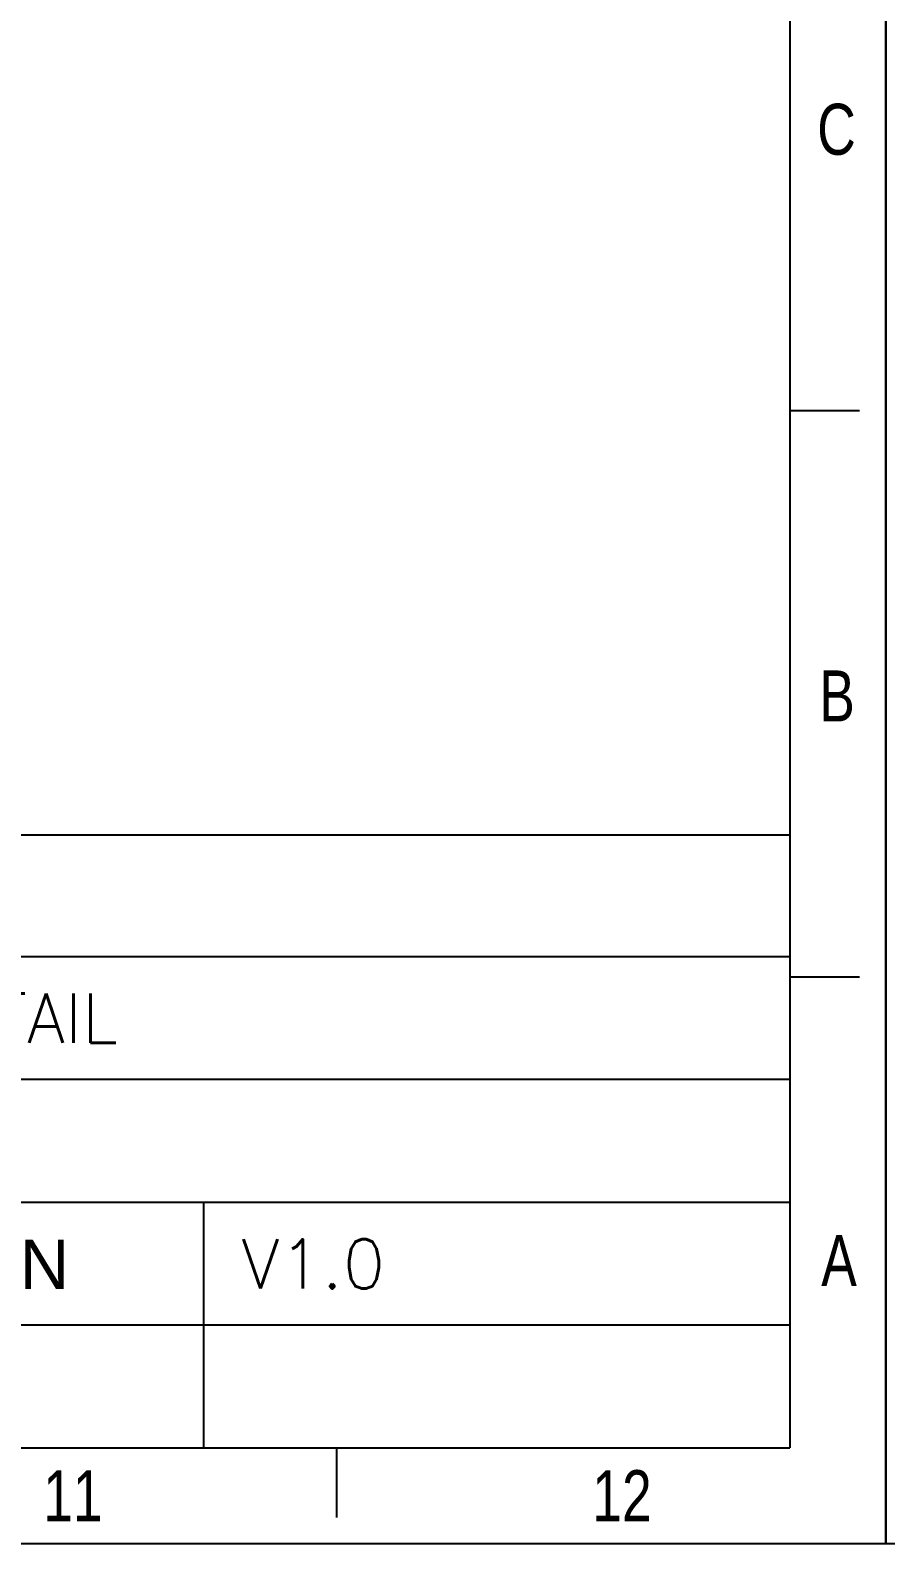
# Model space of a CAD drawing. Header units: millimetres. Extents: x -3132 to 28633, y 682 to 5849.
# Drawn here: x 8470 to 8994, y 682 to 1611 of the extents above; entities that cross this region are included whole.
import ezdxf

# ---------------------------------------------------------------- set-up
doc = ezdxf.new("R2010")
doc.units = ezdxf.units.MM
doc.styles.add('CKSTANDARD', font='arial.ttf')
doc.styles.add('Roamns', font='romans.shx')

# ---------------------------------------------------------------- blocks, each defined once
blk = doc.blocks.new('standard template')
for p, q in [((37811.5, 11245), (37408.8, 11245)), ((23857, 8795.7), (37408.8, 8795.7)), ((23857, 8093.1), (37408.8, 8093.1)), ((37811.5, 7972.7), (37408.8, 7972.7)), ((23857, 7383.4), (37408.8, 7383.4)), ((23857, 6673.6), (37408.8, 6673.6)), ((34020.8, 6673.6), (34020.8, 5254.1)), ((23857, 5963.9), (37408.8, 5963.9)), ((456.3, 5254.1), (37408.8, 5254.1)), ((34790.9, 4851.4), (34790.9, 5254.1))]:
    blk.add_line(p, q)
blk.add_lwpolyline([(37962.6, 4700.3), (-97.5, 4700.3), (-97.5, 30879.2), (37962.6, 30879.2)], close=True)
at = {"color": 7}
blk.add_lwpolyline([(456.3, 6673.6), (456.3, 5963.9), (456.3, 5254.1), (456.3, 30225.9), (37408.8, 30225.9), (37408.8, 5254.1)], dxfattribs=at)
at = {"style": 'CKSTANDARD', "width": 0.75}
for s, height, p in [('C', 294.8, (37566.7, 12723.4)), ('B', 294.8, (37578.3, 9450.1)), ('A', 294.8, (37589.8, 6188.3)), ('11', 294.75, (33095.8, 4830.4)), ('12', 294.75, (36267.5, 4830.4))]:
    blk.add_text(s, height=height, dxfattribs=at).set_placement(p)
at = {"insert": (31457.3, 6456.7), "char_height": 284.521, "width": 3912.014, "attachment_point": 1, "style": 'Roamns'}
blk.add_mtext('{\\fArial|b0|i0|c0|p34;VERSION}', dxfattribs=at)
at = {"style": 'Roamns'}
for tag, p in [('PAGE_NAME', (27466, 7593.7)), ('PROJECT_NAME', (27466, 6883.9)), ('DRAWN_NAME', (27466, 6174.1)), ('VERSION', (34241, 6174.1)), ('SELECT_DATA', (27466, 5464.4)), ('PAGE_NUMBER', (34241, 5464.4))]:
    blk.add_attdef(tag, p, '', height=284.5, dxfattribs=at)

msp = doc.modelspace()

# ---------------------------------------------------------------- block references
at = {"lineweight": -3, "transparency": 33554595}
ref = msp.add_blockref('standard template', (4962.755, 182.912), dxfattribs=dict(at, xscale=0.1062003192476745, yscale=0.1062003192476745, zscale=0.1062003192476745))
ref.add_attrib('PAGE_NAME', 'AW V2 500x1000 PANEL DETAIL', (7879.649, 989.361), dxfattribs={"height": 30.21621, "style": 'Roamns'})
ref.add_attrib('VERSION', 'V1.0', (8599.158, 838.608), dxfattribs={"height": 30.2162, "style": 'Roamns'})
at = {"lineweight": -3, "transparency": 33554595, "xscale": 0.1062003192476745, "yscale": 0.1062003192476745, "zscale": 0.1062003192476745}
msp.add_blockref('standard template', (9004.744, 182.912), dxfattribs=at)

doc.saveas('drawing.dxf')
